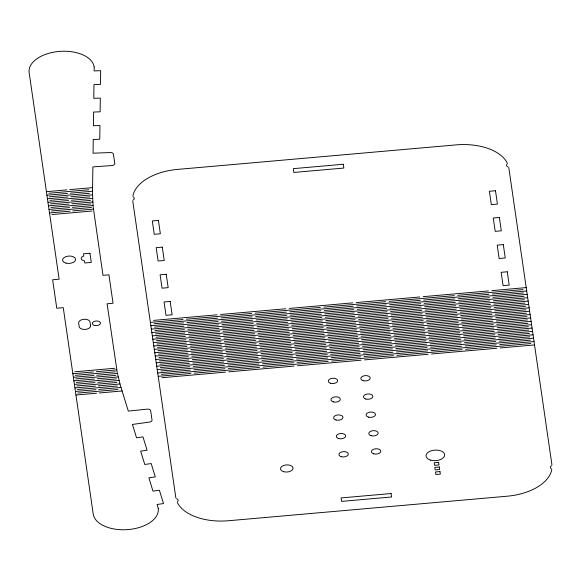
<?xml version="1.0" encoding="UTF-8"?>
<svg xmlns="http://www.w3.org/2000/svg" width="581" height="581" viewBox="0 0 581 581"><rect width="100%" height="100%" fill="white"/><g stroke="black" fill="none" stroke-linecap="round" stroke-linejoin="round"><path stroke-width="0.87" d="M158.235 508.208L157.088 504.475L163.515 503.574L159.405 490.241L152.977 491.134L148.874 477.8L155.301 476.899L151.191 463.565L144.763 464.466L140.653 451.125L147.08 450.231L142.977 436.89L136.542 437.791L132.439 424.45L149.324 422.096A3.268 1.852 -3.5 0 0 152.019 420.005L150.668 410.68A3.268 1.852 -3.5 0 0 147.146 409.126L128.328 411.116L120.354 385.305L117.224 372.436L107.107 303.783L113.055 303.26L108.923 274.82L102.982 275.343L93.142 206.538L92.502 193.451L92.88 166.907L111.792 165.57A3.268 1.852 -3.5 0 0 114.777 163.45L113.426 154.118A3.268 1.852 -3.5 0 0 110.194 152.556L93.062 153.195L93.243 139.476L99.765 139.237L99.947 125.518L93.425 125.765L93.606 112.046L100.128 111.806L100.31 98.095L93.788 98.334L93.969 84.623L100.491 84.376L100.673 70.664L94.151 70.904L94.202 67.069M551.507 465.671L551.384 465.751A4.132 2.339 -3.5 0 0 551.398 468.809M133.172 200.046L133.303 199.958A4.14 2.346 -3.5 0 0 133.238 196.901M46.429 191.686L66.997 189.871M69.749 189.631L92.604 187.619M48.855 193.27L88.908 189.74M46.945 195.231L67.512 193.422M70.265 193.182L92.517 191.222M49.37 196.814L89.423 193.291M47.46 198.782L68.028 196.966M70.78 196.727L92.51 194.817M49.886 200.365L89.939 196.836M47.976 202.326L68.543 200.518M71.296 200.271L92.604 198.397M50.394 203.909L90.454 200.387M48.492 205.87L69.059 204.062M71.812 203.822L92.786 201.977M50.91 207.453L90.97 203.931M49.007 209.421L69.575 207.613M72.327 207.366L93.054 205.543M51.426 211.005L91.486 207.475M49.523 212.966L70.09 211.157M72.843 210.918L93.41 209.102M51.941 214.549L92.001 211.026M153.558 320.4L217.098 314.808M220.533 314.503L285.787 308.758M289.222 308.46L352.761 302.868M356.197 302.563L419.736 296.971M423.171 296.666L488.432 290.921M491.867 290.623L526.212 287.595M150.363 322.39L182.993 319.514M186.428 319.216L251.689 313.471M255.124 313.166L320.378 307.422M323.813 307.117L385.639 301.677M389.074 301.379L454.327 295.635M457.763 295.33L523.023 289.585M154.045 323.77L217.584 318.177M221.02 317.872L286.28 312.135M289.716 311.83L353.255 306.238M356.69 305.933L420.23 300.341M423.665 300.043L488.919 294.298M492.354 293.993L526.698 290.972M150.857 325.759L183.487 322.883M186.922 322.586L252.176 316.841M255.611 316.536L320.872 310.791M324.3 310.494L386.125 305.054M389.56 304.749L454.821 299.004M458.249 298.699L523.51 292.962M154.531 327.139L218.078 321.547M221.506 321.249L286.767 315.505M290.202 315.2L353.742 309.608M357.177 309.31L420.717 303.71M424.152 303.413L489.405 297.668M492.841 297.363L527.192 294.342M151.343 329.129L183.974 326.261M187.409 325.956L252.662 320.211M256.098 319.913L321.358 314.168M324.794 313.863L386.612 308.424M390.047 308.119L455.308 302.374M458.743 302.076L523.997 296.332M155.025 330.516L218.565 324.924M222 324.619L287.254 318.875M290.689 318.577L354.228 312.977M357.664 312.68L421.203 307.088M424.638 306.783L489.899 301.038M493.334 300.74L527.679 297.712M151.837 332.506L184.46 329.63M187.895 329.325L253.156 323.588M256.591 323.283L321.845 317.538M325.28 317.233L387.106 311.794M390.541 311.496L455.794 305.751M459.23 305.446L524.49 299.702M155.512 333.886L219.052 328.294M222.487 327.989L287.748 322.244M291.183 321.947L354.722 316.354M358.157 316.049L421.697 310.457M425.132 310.152L490.386 304.415M493.821 304.11L528.165 301.089M152.324 335.876L184.954 333M188.389 332.702L253.643 326.958M257.078 326.653L322.339 320.908M325.774 320.61L387.592 315.163M391.028 314.866L456.288 309.121M459.724 308.816L524.977 303.071M156.006 337.256L219.545 331.664M222.981 331.366L288.234 325.621M291.669 325.316L355.209 319.724M358.644 319.419L422.184 313.827M425.619 313.529L490.88 307.785M494.315 307.48L528.659 304.459M152.81 339.246L185.441 336.377M188.876 336.072L254.137 330.328M257.572 330.03L322.825 324.285M326.261 323.98L388.086 318.541M391.521 318.235L456.775 312.491M460.21 312.193L525.471 306.448M156.492 340.633L220.032 335.041M223.467 334.736L288.728 328.991M292.163 328.686L355.703 323.094M359.138 322.796L422.677 317.204M426.113 316.899L491.366 311.155M494.801 310.857L529.146 307.828M153.304 342.616L185.935 339.747M189.362 339.442L254.623 333.697M258.058 333.4L323.319 327.655M326.747 327.35L388.573 321.91M392.008 321.605L457.269 315.868M460.697 315.563L525.958 309.818M156.979 344.003L220.526 338.411M223.954 338.106L289.215 332.361M292.65 332.063L356.189 326.471M359.624 326.166L423.164 320.574M426.599 320.269L491.853 314.524M495.288 314.227L529.64 311.205M153.791 345.993L186.421 343.117M189.856 342.819L255.11 337.074M258.545 336.769L323.806 331.025M327.241 330.727L389.059 325.28M392.495 324.982L457.755 319.238M461.191 318.933L526.444 313.188M157.473 347.373L221.012 341.781M224.448 341.483L289.701 335.738M293.136 335.433L356.676 329.841M360.111 329.536L423.651 323.944M427.086 323.646L492.347 317.901M495.782 317.596L530.126 314.575M154.285 349.363L186.908 346.494M190.343 346.189L255.604 340.444M259.039 340.139L324.292 334.402M327.728 334.097L389.553 328.657M392.988 328.352L458.242 322.608M461.677 322.31L526.938 316.565M157.959 350.75L221.499 345.15M224.934 344.853L290.195 339.108M293.63 338.803L357.17 333.211M360.605 332.913L424.145 327.321M427.58 327.016L492.833 321.271M496.268 320.966L530.613 317.945M154.771 352.732L187.402 349.864M190.837 349.559L256.09 343.814M259.525 343.516L324.786 337.772M328.221 337.467L390.04 332.027M393.475 331.722L458.736 325.977M462.171 325.68L527.425 319.935M158.453 354.12L221.993 348.527M225.428 348.222L290.682 342.478M294.117 342.18L357.656 336.588M361.091 336.283L424.631 330.691M428.066 330.386L493.327 324.641M496.762 324.343L531.107 321.322M155.258 356.109L187.888 353.233M191.323 352.936L256.584 347.191M260.019 346.886L325.273 341.141M328.708 340.844L390.534 335.397M393.969 335.099L459.222 329.354M462.658 329.049L527.918 323.305M158.94 357.489L222.479 351.897M225.915 351.592L291.175 345.855M294.611 345.55L358.15 339.958M361.585 339.653L425.125 334.06M428.56 333.763L493.814 328.018M497.249 327.713L531.593 324.692M155.752 359.479L188.382 356.611M191.81 356.306L257.071 350.561M260.506 350.256L325.767 344.511M329.195 344.213L391.02 338.774M394.455 338.469L459.716 332.724M463.144 332.419L528.405 326.682M159.426 360.859L222.973 355.267M226.401 354.969L291.662 349.225M295.097 348.92L358.637 343.327M362.072 343.03L425.612 337.438M429.047 337.133L494.3 331.388M497.735 331.083L532.087 328.062M156.238 362.849L188.869 359.98M192.304 359.675L257.557 353.931M260.992 353.633L326.253 347.888M329.688 347.583L391.507 342.144M394.942 341.839L460.203 336.094M463.638 335.796L528.892 330.052M159.92 364.236L223.46 358.644M226.895 358.339L292.149 352.594M295.584 352.297L359.123 346.704M362.559 346.399L426.098 340.807M429.533 340.502L494.794 334.758M498.229 334.46L532.574 331.431M74.767 371.789L114.827 368.26M156.732 366.226L189.355 363.35M192.79 363.052L258.051 357.308M261.486 357.003L326.74 351.258M330.175 350.953L392.001 345.513M395.436 345.216L460.689 339.471M464.125 339.166L529.385 333.421M72.857 373.75L93.432 371.942M96.177 371.702L116.752 369.886M160.407 367.606L223.946 362.014M227.382 361.709L292.642 355.971M296.078 355.666L359.617 350.074M363.052 349.769L426.592 344.177M430.027 343.872L495.281 338.135M498.716 337.83L533.06 334.809M75.283 375.333L115.343 371.811M157.219 369.596L189.849 366.72M193.284 366.422L258.538 360.678M261.973 360.373L327.234 354.628M330.669 354.33L392.487 348.89M395.922 348.585L461.183 342.841M464.618 342.536L529.872 336.798M73.373 377.301L93.948 375.486M96.693 375.246L117.42 373.423M160.901 370.976L224.44 365.384M227.875 365.086L293.129 359.341M296.564 359.036L360.104 353.444M363.539 353.146L427.079 347.547M430.514 347.249L495.775 341.505M499.21 341.2L533.554 338.178M75.799 378.885L115.851 375.355M157.705 372.966L190.336 370.097M193.771 369.792L259.032 364.047M262.467 363.75L327.72 358.005M331.155 357.7L392.981 352.26M396.416 351.955L461.67 346.211M465.105 345.913L530.366 340.168M73.889 380.845L94.456 379.037M97.209 378.797L118.183 376.946M161.387 374.353L224.927 368.761M228.362 368.456L293.623 362.711M297.058 362.413L360.598 356.814M364.033 356.516L427.572 350.924M431.008 350.619L496.261 344.874M499.696 344.577L534.041 341.548M76.314 382.429L116.367 378.906M158.199 376.335L190.829 373.467M194.257 373.162L259.518 367.424M262.953 367.119L328.214 361.375M331.642 361.07L393.468 355.63M396.903 355.332L462.164 349.588M465.592 349.283L530.852 343.538M74.404 384.397L94.972 382.581M97.724 382.342L119.032 380.468M161.874 377.723L225.421 372.13M228.849 371.825L294.109 366.081M297.545 365.783L361.084 360.191M364.519 359.886L428.059 354.294M431.494 353.989L496.748 348.251M500.183 347.946L534.535 344.925M76.83 385.98L116.883 382.451M74.92 387.941L95.487 386.133M98.24 385.886L119.969 383.976M77.338 389.524L117.398 386.002M75.436 391.485L96.003 389.677M98.755 389.437L121.001 387.476M77.854 393.068L117.914 389.546M75.951 395.036L96.519 393.228M99.271 392.981L122.126 390.969M176.508 498.68L176.675 498.745A4.132 2.339 -3.5 0 1 177.517 501.715M508.164 167.052L508.019 166.994A4.14 2.346 -3.5 0 1 507.177 163.987M175.861 497.997L132.722 200.83M508.796 167.669L551.95 464.96M94.166 66.938A32.659 18.498 -3.5 0 0 59.393 51.418A32.659 18.498 -3.5 0 0 29.086 72.204L59.131 279.207L52.631 279.773L56.764 308.213L63.264 307.647L93.294 514.512A32.659 18.498 -3.5 0 0 128.793 529.509A32.659 18.498 -3.5 0 0 158.243 508.339M132.853 196.211A48.986 27.743 -3.5 0 1 177.539 169.405L456.114 144.887A48.986 27.743 -3.5 0 1 507.358 163.246M551.79 469.492A48.986 27.743 -3.5 0 1 507.111 496.218L228.544 520.736A48.986 27.743 -3.5 0 1 177.328 502.449M343.291 164.256L293.296 168.657L293.848 172.448L343.843 168.054L343.291 164.256M158.41 220.41L152.302 220.947L154.241 234.303L160.349 233.765L158.41 220.41M495.491 190.735L489.384 191.272L491.323 204.635L497.43 204.098L495.491 190.735M89.953 253.251L83.453 253.817L83.773 256.039A4.488 2.542 -3.5 0 0 81.195 258.661A4.488 2.542 -3.5 0 0 84.463 260.775L84.782 262.997L91.282 262.423L89.953 253.251M162.288 247.128L156.18 247.666L158.119 261.022L164.227 260.484L162.288 247.128M499.369 217.454L493.262 217.991L495.201 231.354L501.309 230.817L499.369 217.454M166.231 274.283L160.116 274.82L162.055 288.183L168.17 287.646L166.231 274.283M503.313 244.616L497.205 245.153L499.144 258.516L505.252 257.979L503.313 244.616M170.175 301.445L164.06 301.982L165.999 315.345L172.114 314.8L170.175 301.445M507.257 271.777L501.142 272.315L503.081 285.67L509.196 285.133L507.257 271.777M438.648 462.403L434.16 462.796L434.53 465.33L439.011 464.931L438.648 462.403M439.309 466.986L434.828 467.385L435.191 469.913L439.679 469.521L439.309 466.986M439.977 471.576L435.489 471.968L435.859 474.503L440.347 474.111L439.977 471.576M391.086 493.53L341.091 497.932L341.592 501.381L391.587 496.98L391.086 493.53M90.571 325.68L90.04 322.012A5.716 3.239 -3.5 0 0 83.882 319.303A5.716 3.239 -3.5 0 0 78.66 323.014L79.198 326.682A5.716 3.239 -3.5 0 0 85.349 329.391A5.716 3.239 -3.5 0 0 90.571 325.68M66.009 263.128A6.529 3.697 -3.5 0 0 75.603 259.337A6.529 3.697 -3.5 0 0 65.638 256.729A6.529 3.697 -3.5 0 0 66.009 263.128M94.333 325.382A4.082 2.309 -3.5 0 0 100.477 323.152A4.082 2.309 -3.5 0 0 94.391 321.373A4.082 2.309 -3.5 0 0 94.333 325.382M430.775 460.181A9.34 5.287 -3.5 0 0 444.676 454.938A9.34 5.287 -3.5 0 0 430.608 451.016A9.34 5.287 -3.5 0 0 430.775 460.181M373.815 453.841A4.706 2.665 -3.5 0 0 380.816 451.197A4.706 2.665 -3.5 0 0 373.728 449.222A4.706 2.665 -3.5 0 0 373.815 453.841M341.308 456.702A4.706 2.665 -3.5 0 0 348.31 454.059A4.706 2.665 -3.5 0 0 341.221 452.083A4.706 2.665 -3.5 0 0 341.308 456.702M338.679 438.59A4.706 2.665 -3.5 0 0 345.68 435.946A4.706 2.665 -3.5 0 0 338.592 433.971A4.706 2.665 -3.5 0 0 338.679 438.59M371.186 435.728A4.706 2.665 -3.5 0 0 378.187 433.085A4.706 2.665 -3.5 0 0 371.099 431.109A4.706 2.665 -3.5 0 0 371.186 435.728M368.485 417.143A4.706 2.665 -3.5 0 0 375.486 414.5A4.706 2.665 -3.5 0 0 368.405 412.525A4.706 2.665 -3.5 0 0 368.485 417.143M335.978 420.005A4.706 2.665 -3.5 0 0 342.986 417.361A4.706 2.665 -3.5 0 0 335.898 415.386A4.706 2.665 -3.5 0 0 335.978 420.005M365.856 399.031A4.706 2.665 -3.5 0 0 372.857 396.387A4.706 2.665 -3.5 0 0 365.776 394.412A4.706 2.665 -3.5 0 0 365.856 399.031M330.654 383.307A4.706 2.665 -3.5 0 0 337.655 380.664A4.706 2.665 -3.5 0 0 330.567 378.696A4.706 2.665 -3.5 0 0 330.654 383.307M363.19 380.686A4.706 2.665 -3.5 0 0 370.199 378.042A4.706 2.665 -3.5 0 0 363.11 376.067A4.706 2.665 -3.5 0 0 363.19 380.686M283.673 471.714A6.333 3.588 -3.5 0 0 293.107 468.155A6.333 3.588 -3.5 0 0 283.564 465.497A6.333 3.588 -3.5 0 0 283.673 471.714M333.349 401.892A4.706 2.665 -3.5 0 0 340.35 399.249A4.706 2.665 -3.5 0 0 333.269 397.273A4.706 2.665 -3.5 0 0 333.349 401.892"/></g></svg>
